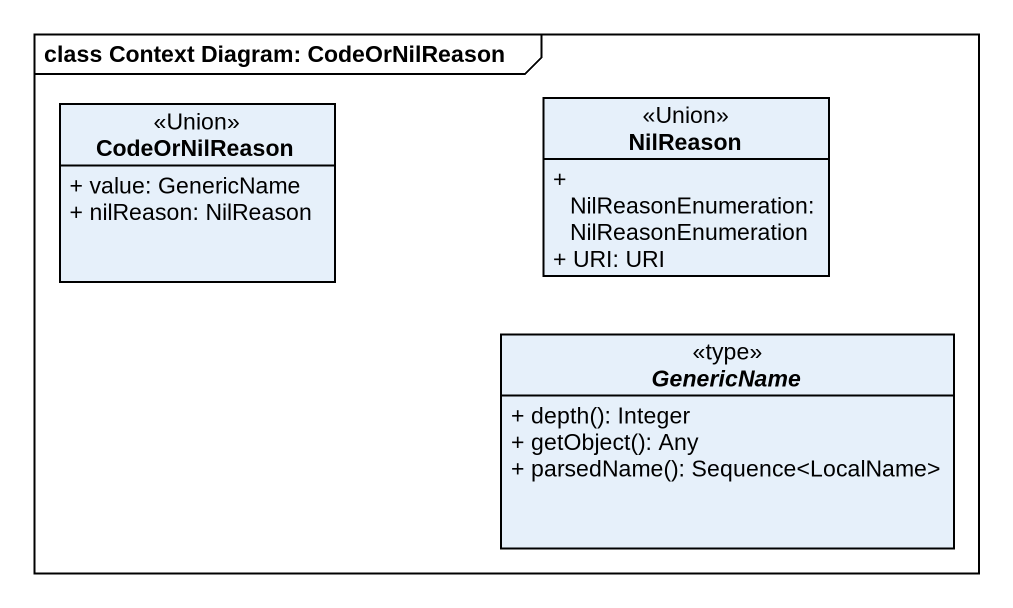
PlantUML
@startuml
mainframe class Context Diagram: CodeOrNilReason
hide circle
hide empty members
skinparam classAttributeIconSize 0
class CodeOrNilReason <<Union>> {
  + value: GenericName
  + nilReason: NilReason
}
class NilReason <<Union>> {
  + NilReasonEnumeration: NilReasonEnumeration
  + URI: URI
}
abstract class GenericName <<type>> {
  + depth(): Integer
  + getObject(): Any
  + parsedName(): Sequence<LocalName>
}
@enduml
